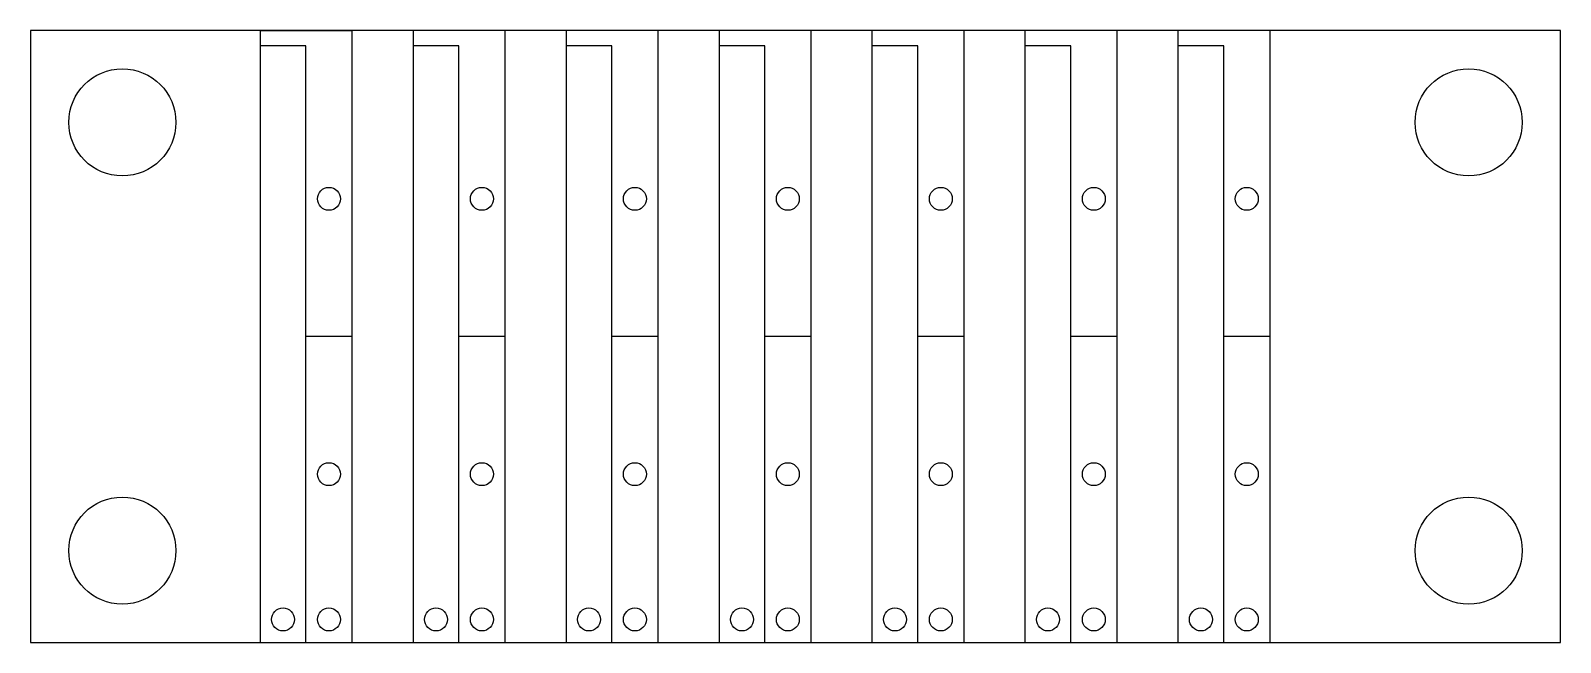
# Model space of a CAD drawing. Header units: millimetres. Extents: x 0 to 50, y 0 to 20.
import ezdxf

# ---------------------------------------------------------------- set-up
doc = ezdxf.new("R2010")
doc.units = ezdxf.units.MM

msp = doc.modelspace()

# ---------------------------------------------------------------- linework, layer by layer
at = {"color": 7, "linetype": 'Continuous', "lineweight": 25}
for p, q in [((50, 20), (0, 20)), ((0, 20), (0, 0)), ((50, 0), (50, 20)), ((0, 0), (50, 0))]:
    msp.add_line(p, q, dxfattribs=at)
at = {"color": 7, "linetype": 'Continuous'}
for p, q in [((7.5, 20), (10.5, 20)), ((7.5, 20), (7.5, 0)), ((10.5, 20), (10.5, 0)), ((12.5, 20), (12.5, 0)), ((15.5, 20), (15.5, 0)), ((17.5, 20), (17.5, 0)), ((20.5, 20), (20.5, 0)), ((22.5, 20), (22.5, 0)), ((25.5, 20), (25.5, 0)), ((27.5, 20), (27.5, 0)), ((30.5, 20), (30.5, 0)), ((32.5, 20), (32.5, 0)), ((35.5, 20), (35.5, 0)), ((37.5, 20), (37.5, 0)), ((40.5, 20), (40.5, 0)), ((9, 19.5), (7.5, 19.5)), ((9, 0), (9, 19.5)), ((14, 19.5), (12.5, 19.5)), ((14, 0), (14, 19.5)), ((19, 19.5), (17.5, 19.5)), ((19, 0), (19, 19.5)), ((24, 19.5), (22.5, 19.5)), ((24, 0), (24, 19.5)), ((29, 19.5), (27.5, 19.5)), ((29, 0), (29, 19.5)), ((34, 19.5), (32.5, 19.5)), ((34, 0), (34, 19.5)), ((39, 19.5), (37.5, 19.5)), ((39, 0), (39, 19.5)), ((10.5, 10), (9, 10)), ((15.5, 10), (14, 10)), ((20.5, 10), (19, 10)), ((25.5, 10), (24, 10)), ((30.5, 10), (29, 10)), ((35.5, 10), (34, 10)), ((40.5, 10), (39, 10)), ((7.5, 0), (10.5, 0))]:
    msp.add_line(p, q, dxfattribs=at)
at = {"color": 7, "linetype": 'Continuous', "lineweight": 25}
for centre, radius in [((3, 17), 1.75), ((47, 17), 1.75), ((9.75, 14.5), 0.375), ((14.75, 14.5), 0.375), ((19.75, 14.5), 0.375), ((24.75, 14.5), 0.375), ((29.75, 14.5), 0.375), ((34.75, 14.5), 0.375), ((39.75, 14.5), 0.375), ((9.75, 5.5), 0.375), ((14.75, 5.5), 0.375), ((19.75, 5.5), 0.375), ((24.75, 5.5), 0.375), ((29.75, 5.5), 0.375), ((34.75, 5.5), 0.375), ((39.75, 5.5), 0.375), ((3, 3), 1.75), ((47, 3), 1.75), ((8.25, 0.75), 0.375), ((9.75, 0.75), 0.375), ((13.25, 0.75), 0.375), ((14.75, 0.75), 0.375), ((18.25, 0.75), 0.375), ((19.75, 0.75), 0.375), ((23.25, 0.75), 0.375), ((24.75, 0.75), 0.375), ((28.25, 0.75), 0.375), ((29.75, 0.75), 0.375), ((33.25, 0.75), 0.375), ((34.75, 0.75), 0.375), ((38.25, 0.75), 0.375), ((39.75, 0.75), 0.375)]:
    msp.add_circle(centre, radius, dxfattribs=at)

doc.saveas('drawing.dxf')
